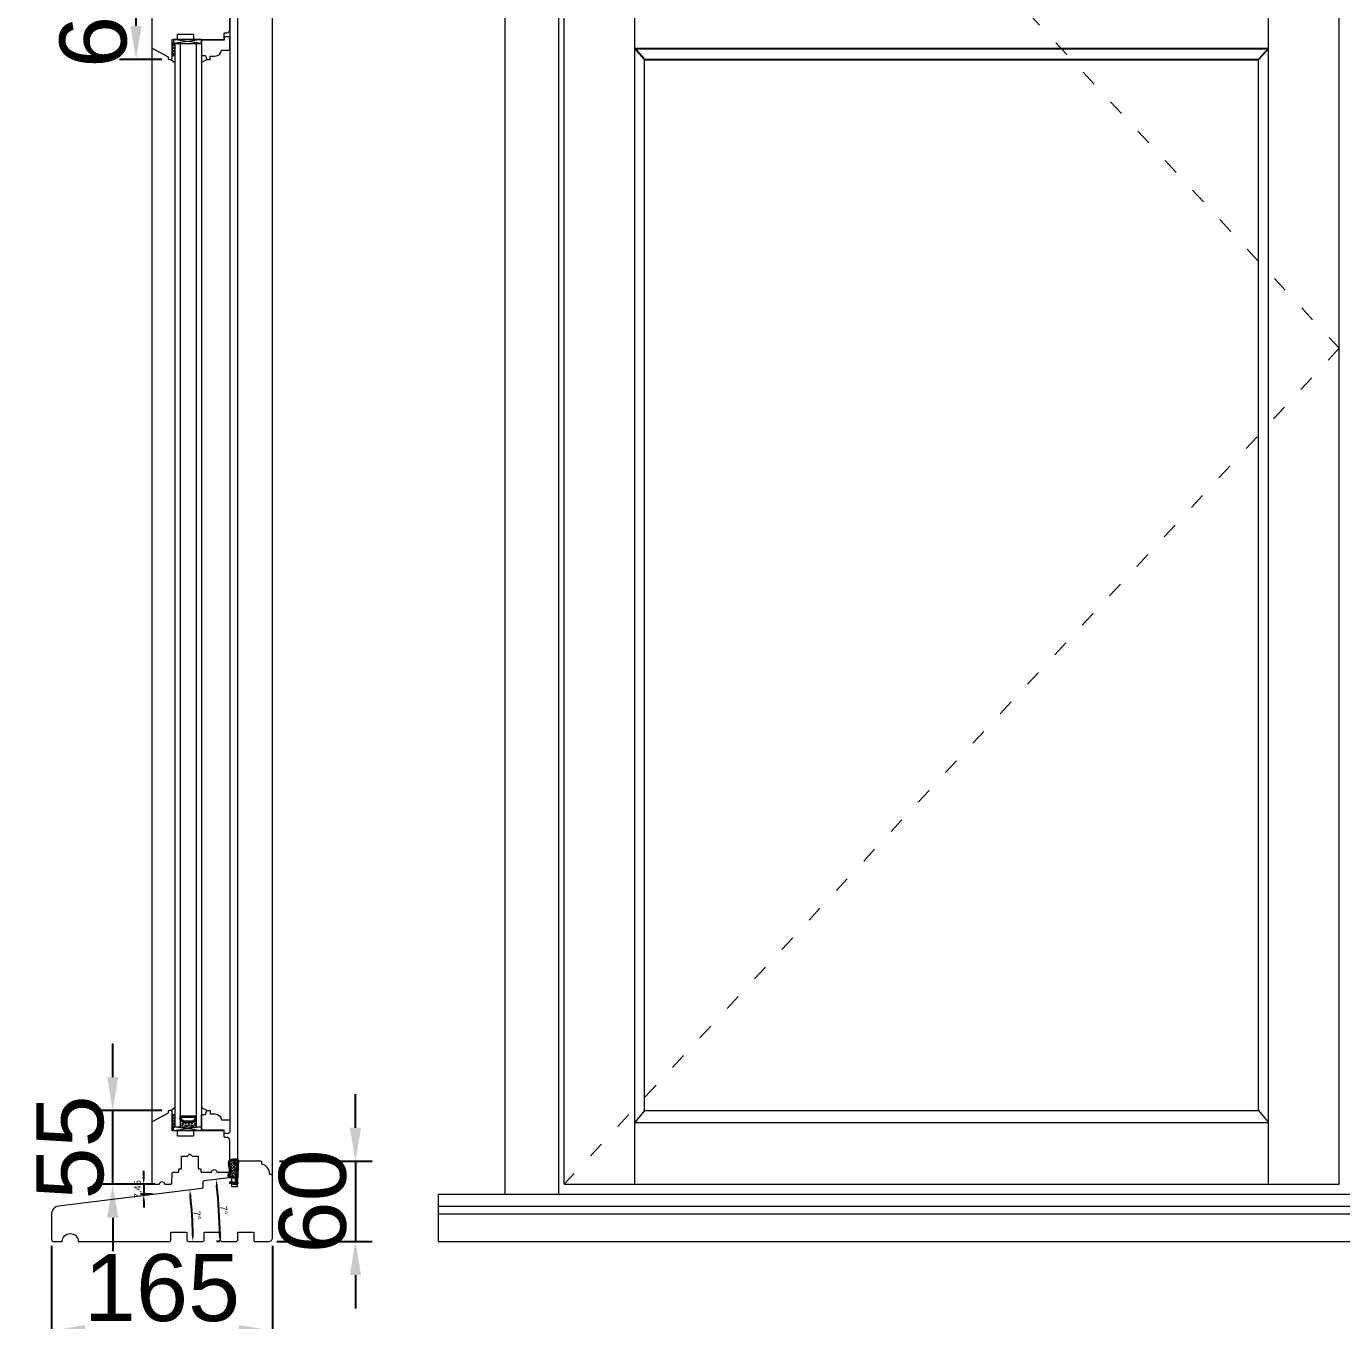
# Model space of a CAD drawing. Header units: millimetres. Extents: x 0 to 182016, y 11 to 3710.
# Drawn here: x 1919 to 2901, y 1253 to 2219 of the extents above; entities that cross this region are included whole.
import ezdxf

# ---------------------------------------------------------------- set-up
doc = ezdxf.new("R2010")
doc.units = ezdxf.units.MM
doc.linetypes.add('ACAD_ISO03W100', pattern=[30, 12, -18])
doc.layers.add('Matmenys', color=10, linetype='Continuous', lineweight=20)
doc.layers.add('Testinės profilio linijos', color=7, linetype='Continuous', lineweight=5)
doc.layers.add('Stiklo paketas', color=7, linetype='Continuous')
doc.styles.get("Standard").update_dxf_attribs({"font": 'arial.ttf'})
doc.dimstyles.new('2', dxfattribs={"dimscale": 2, "dimtxt": 2.5, "dimasz": 2.5, "dimexe": 1.25, "dimexo": 0.625, "dimtad": 1, "dimtxsty": 'Standard', "dimcen": 2.5, "dimadec": 0, "dimazin": 0, "dimtfac": 1, "dimtmove": 0, "dimatfit": 3, "dimfxl": 1, "dimarcsym": 0})
doc.dimstyles.new('Padidinti matmenys', dxfattribs={"dimscale": 10, "dimtxt": 5, "dimasz": 2.5, "dimexe": 1.25, "dimexo": 0.625, "dimtad": 1, "dimdec": 1, "dimtxsty": 'Standard', "dimcen": 2.5, "dimadec": 0, "dimazin": 0, "dimtfac": 1, "dimtdec": 1, "dimtmove": 0, "dimatfit": 3, "dimfxl": 1, "dimarcsym": 0})

# ---------------------------------------------------------------- blocks, each defined once
blk = doc.blocks.new('*D1332')
at = {"color": 0, "lineweight": -2, "transparency": 16777216}
for p, q in [((2165.1, 1397.16), (2165.1, 1422.16)), ((2108.49, 1372.16), (2177.6, 1372.16)), ((2165.1, 1372.16), (2165.1, 1312.16)), ((2106.49, 1312.16), (2177.6, 1312.16)), ((2165.1, 1287.16), (2165.1, 1262.16))]:
    blk.add_line(p, q, dxfattribs=at)
at = {"color": 0, "transparency": 16777216}
for points in [[(2160.94, 1397.16), (2169.27, 1397.16), (2165.1, 1372.16)], [(2160.94, 1287.16), (2169.27, 1287.16), (2165.1, 1312.16)]]:
    blk.add_solid(points, dxfattribs=at)
at = {"layer": 'Defpoints', "color": 0, "transparency": 16777216}
for p in [(2102.24, 1372.16), (2100.24, 1312.16), (2165.1, 1312.16)]:
    blk.add_point(p, dxfattribs=at)
at = {"color": 0, "lineweight": 5, "transparency": 16777216, "insert": (2133.33, 1342.16), "char_height": 50, "attachment_point": 5, "rotation": 90}
blk.add_mtext('60', dxfattribs=at)
blk = doc.blocks.new('*D1333')
at = {"color": 0, "lineweight": -2, "transparency": 16777216}
for p, q in [((1938.24, 1308.91), (1938.24, 1233.2)), ((2103.24, 1308.91), (2103.24, 1233.2)), ((2078.24, 1245.7), (1963.24, 1245.7))]:
    blk.add_line(p, q, dxfattribs=at)
at = {"color": 0, "transparency": 16777216}
for points in [[(1963.24, 1249.86), (1963.24, 1241.53), (1938.24, 1245.7)], [(2078.24, 1249.86), (2078.24, 1241.53), (2103.24, 1245.7)]]:
    blk.add_solid(points, dxfattribs=at)
at = {"layer": 'Defpoints', "color": 0, "transparency": 16777216}
for p in [(1938.24, 1315.16), (2103.24, 1315.16), (1938.24, 1245.7)]:
    blk.add_point(p, dxfattribs=at)
at = {"color": 0, "lineweight": 5, "transparency": 16777216, "insert": (2020.74, 1277.47), "char_height": 50, "attachment_point": 5}
blk.add_mtext('165', dxfattribs=at)
blk = doc.blocks.new('*D1334')
at = {"layer": 'Defpoints', "color": 0, "transparency": 16777216}
for p in [(2007.06, 1347.51), (2014.99, 1347.51), (2016.67, 1354.96)]:
    blk.add_point(p, dxfattribs=at)
at = {"layer": 'Matmenys', "color": 0, "lineweight": -2, "transparency": 16777216}
for p, q in [((2007.06, 1359.96), (2007.06, 1364.96)), ((2015.42, 1354.96), (2004.56, 1354.96)), ((2013.74, 1347.51), (2004.56, 1347.51)), ((2007.06, 1354.96), (2007.06, 1347.51)), ((2007.06, 1342.51), (2007.06, 1337.51))]:
    blk.add_line(p, q, dxfattribs=at)
at = {"layer": 'Matmenys', "color": 0, "transparency": 16777216}
for points in [[(2006.23, 1359.96), (2007.9, 1359.96), (2007.06, 1354.96)], [(2006.23, 1342.51), (2007.9, 1342.51), (2007.06, 1347.51)]]:
    blk.add_solid(points, dxfattribs=at)
at = {"layer": 'Matmenys', "color": 0, "lineweight": 5, "transparency": 16777216, "insert": (2002.82, 1351.24), "char_height": 5, "attachment_point": 5, "rotation": 90}
blk.add_mtext('7,45', dxfattribs=at)
blk = doc.blocks.new('*D1335')
at = {"layer": 'Defpoints', "color": 0, "transparency": 16777216}
for p in [(2014.99, 1347.51), (2050.37, 1351.85), (2043.48, 1325.19), (2040.24, 1312.36), (2051.24, 1312.36)]:
    blk.add_point(p, dxfattribs=at)
at = {"layer": 'Matmenys', "color": 0, "lineweight": -2, "transparency": 16777216}
blk.add_arc((1728.72, 1312.36), 315.03, 0.90939, 6.09061, dxfattribs=at)
at = {"layer": 'Matmenys', "color": 0, "transparency": 16777216}
for points in [[(2041.14, 1345.69), (2042.8, 1345.88), (2041.4, 1350.75)], [(2044.54, 1317.37), (2042.87, 1317.36), (2043.75, 1312.36)]]:
    blk.add_solid(points, dxfattribs=at)
at = {"layer": 'Matmenys', "color": 0, "lineweight": 5, "transparency": 16777216, "insert": (2046.9, 1331.82), "char_height": 5, "attachment_point": 5, "rotation": 273.5}
blk.add_mtext('7°', dxfattribs=at)
blk = doc.blocks.new('*D1336')
at = {"layer": 'Defpoints', "color": 0, "transparency": 16777216}
for p in [(2052.15, 1357.43), (2072.71, 1359.96), (2063.61, 1327.79), (2065.24, 1312.36), (2076.24, 1312.36)]:
    blk.add_point(p, dxfattribs=at)
at = {"layer": 'Matmenys', "color": 0, "lineweight": -2, "transparency": 16777216}
blk.add_line((2063.99, 1312.36), (2061.42, 1312.36), dxfattribs=at)
blk.add_arc((1685.07, 1312.36), 378.85, 0.75619, 6.24381, dxfattribs=at)
at = {"layer": 'Matmenys', "color": 0, "transparency": 16777216}
for points in [[(2060.85, 1353.47), (2062.5, 1353.66), (2061.1, 1358.53)], [(2064.72, 1317.37), (2063.05, 1317.36), (2063.92, 1312.36)]]:
    blk.add_solid(points, dxfattribs=at)
at = {"layer": 'Matmenys', "color": 0, "lineweight": 5, "transparency": 16777216, "insert": (2066.96, 1335.72), "char_height": 5, "attachment_point": 5, "rotation": 273.5}
blk.add_mtext('7°', dxfattribs=at)
blk = doc.blocks.new('*D1982')
at = {"color": 0, "lineweight": -2, "transparency": 16777216}
for p, q in [((1983.9, 1434.96), (1983.9, 1459.96)), ((2020.49, 1409.96), (1971.4, 1409.96)), ((1983.9, 1354.96), (1983.9, 1409.96)), ((2007.99, 1354.96), (1971.4, 1354.96)), ((1983.9, 1329.96), (1983.9, 1304.96))]:
    blk.add_line(p, q, dxfattribs=at)
at = {"color": 0, "transparency": 16777216}
for points in [[(1979.73, 1434.96), (1988.06, 1434.96), (1983.9, 1409.96)], [(1979.73, 1329.96), (1988.06, 1329.96), (1983.9, 1354.96)]]:
    blk.add_solid(points, dxfattribs=at)
at = {"layer": 'Defpoints', "color": 0, "transparency": 16777216}
for p in [(1983.9, 1409.96), (2026.74, 1409.96), (2014.24, 1354.96)]:
    blk.add_point(p, dxfattribs=at)
at = {"color": 0, "lineweight": 5, "transparency": 16777216, "insert": (1952.22, 1382.46), "char_height": 50, "attachment_point": 5, "rotation": 90}
blk.add_mtext('55', dxfattribs=at)
blk = doc.blocks.new('*D2002')
at = {"color": 0, "lineweight": -2, "ltscale": 0.1, "transparency": 16777216}
for p, q in [((2020.49, 2259.67), (1988.86, 2259.67)), ((2001.36, 2219.67), (2001.36, 2234.67)), ((2020.49, 2194.67), (1988.86, 2194.67))]:
    blk.add_line(p, q, dxfattribs=at)
at = {"color": 0, "ltscale": 0.1, "transparency": 16777216}
for points in [[(1997.19, 2234.67), (2005.53, 2234.67), (2001.36, 2259.67)], [(1997.19, 2219.67), (2005.53, 2219.67), (2001.36, 2194.67)]]:
    blk.add_solid(points, dxfattribs=at)
at = {"layer": 'Defpoints', "color": 0, "ltscale": 0.1, "transparency": 16777216}
for p in [(2001.36, 2259.67), (2026.74, 2259.67), (2026.74, 2194.67)]:
    blk.add_point(p, dxfattribs=at)
at = {"color": 0, "ltscale": 0.1, "transparency": 16777216, "insert": (1969.58, 2227.17), "char_height": 50, "attachment_point": 5, "rotation": 90}
blk.add_mtext('65', dxfattribs=at)

msp = doc.modelspace()

# ---------------------------------------------------------------- hatches: boundary and pattern name
at = {"lineweight": 0, "ltscale": 0.5}
h = msp.add_hatch(dxfattribs=at)
h.set_pattern_fill('ANSI37', color=256, scale=0.5, style=0)
h.set_pattern_definition([(45, (2028.236, 1310.8163), (-1.122532, 1.122532), []), (135, (2028.236, 1310.8163), (-1.122532, -1.122532), [])])
h.paths.add_polyline_path([(2030.2360073, 2197.6690019), (2030.2360073, 2206.6690019), (2028.2360073, 2206.6690019), (2028.2360073, 2197.6690019)])
h = msp.add_hatch(dxfattribs=at)
h.set_pattern_fill('ANSI37', color=256, scale=0.5, style=0)
h.set_pattern_definition([(45, (2028.236, 1804.9619), (-1.122532, 1.122532), []), (135, (2028.236, 1804.9619), (-1.122532, -1.122532), [])])
h.paths.add_polyline_path([(2030.2360069, 1406.9617728), (2030.2360069, 1397.9617728), (2028.2360069, 1397.9617728), (2028.2360069, 1406.9617728)])
at = {"lineweight": 0}
h = msp.add_hatch(dxfattribs=at)
h.set_pattern_fill('JIS_WOOD', color=256, style=0)
h.set_pattern_definition([(315, (-10873.173, 20148.7329), (-0.5, -0.5), [])])
h.paths.add_polyline_path([(2044.2352978, 1400.9617728), (2036.2352978, 1400.9617728), (2034.2352978, 1402.9617728), (2034.2352978, 1405.9617728), (2046.2718804, 1405.9795063), (2046.2352978, 1402.9617728)])
h.paths.add_polyline_path([(2036.6495114, 1401.9617728), (2043.8210843, 1401.9617728), (2045.2352978, 1403.3759864), (2045.2352978, 1404.9617728), (2035.2352978, 1404.9617728), (2035.2352978, 1403.3759864)], flags=16)
h = msp.add_hatch(dxfattribs=at)
h.set_pattern_fill('HEX', color=256, scale=0.25, style=0)
h.set_pattern_definition([(360, (-10873.173, 20148.7329), (-7e-16, -1.374815), [0.79375, -1.5875]), (240, (-10873.173, 20148.7329), (-1.190624716, 0.6874075), [0.79375, -1.5875]), (300, (-10872.3792, 20148.7329), (-1.190624716, -0.6874075), [0.79375, -1.5875])])
h.paths.add_polyline_path([(2034.2352978, 1397.9617728), (2034.2352978, 1402.9617728), (2036.2352978, 1400.9617728), (2044.2352978, 1400.9617728), (2046.2352978, 1402.9617728), (2046.2360069, 1397.9617728)])
at = {"layer": 'Matmenys'}
h = msp.add_hatch(dxfattribs=at)
h.set_pattern_fill('ANSI37', color=252, scale=0.5, angle=-183.5893456117, style=0)
h.set_pattern_definition([(221.4106544, (-270116.7646, 4937.1764), (1.0500540025, -1.190606082), []), (311.4106544, (-270116.7646, 4937.1764), (1.190606082, 1.0500540025), [])])
edge = h.paths.add_edge_path()
edge.add_arc((2076.5415832, 1370.2250745), 0.1, -3.5893456117, 86.4106543883)
edge.add_line((2076.5478437, 1370.3248783), (2075.000158, 1370.4219615))
edge.add_arc((2075.0158092, 1370.6714711), 0.25, 86.4106543883, 266.4106543883, ccw=False)
edge.add_line((2075.0314604, 1370.9209807), (2077.0781654, 1370.792595))
edge.add_arc((2077.0719049, 1370.6927912), 0.1, -3.589345619, 86.4106543883, ccw=False)
edge.add_line((2077.1717087, 1370.6865307), (2077.2473517, 1370.6817858))
edge.add_line((2077.2473517, 1370.6817858), (2077.3716661, 1372.6635867))
edge.add_spline(control_points=[(2077.3716661, 1372.6635867), (2077.3598637, 1372.7427452), (2077.3486882, 1372.8127368), (2077.3268943, 1372.8964876), (2077.3175085, 1372.9200519), (2077.3048136, 1372.943935), (2077.2985643, 1372.9519946), (2077.2729755, 1372.9764824), (2077.2437385, 1372.9953753), (2077.1394187, 1373.0290786), (2077.0664865, 1373.0422005), (2076.8135035, 1373.0619027), (2076.5996693, 1373.0514044), (2076.1571909, 1373.0320762), (2075.937862, 1373.0276009), (2075.5179711, 1373.0265247), (2075.314885, 1373.0295567), (2074.7246777, 1373.0422671), (2074.3566275, 1373.0554435), (2073.6034461, 1373.0551818), (2073.2266963, 1373.0366855), (2072.6335918, 1372.9334992), (2072.4060208, 1372.8736051), (2072.0089197, 1372.7205695), (2071.837132, 1372.6378201), (2071.4959643, 1372.4338199), (2071.3297616, 1372.3137051), (2071.0386018, 1372.04626), (2070.9150218, 1371.8985864), (2070.7553031, 1371.6174018), (2070.7077492, 1371.4821056), (2070.6481442, 1371.1808067), (2070.6374409, 1371.0172067), (2070.6511848, 1370.4326099), (2070.745939, 1369.9686944), (2070.9176813, 1369.0761982), (2071.0013758, 1368.649118), (2071.2125622, 1367.5707694), (2071.3462962, 1366.9127188), (2071.4712222, 1365.9196169), (2071.5017161, 1365.6160157), (2071.5260515, 1364.9939721), (2071.5185108, 1364.6780681), (2071.4336265, 1364.1288598), (2071.3722878, 1363.8927764), (2071.1998275, 1363.492125), (2071.104979, 1363.3334925), (2070.9207106, 1363.0348337), (2070.8308531, 1362.8933765), (2070.67477, 1362.5915936), (2070.6047999, 1362.4265409), (2070.4850687, 1362.0614191), (2070.4420662, 1361.860469), (2070.4181675, 1361.5210524), (2070.4313733, 1361.3790669), (2070.4914125, 1361.1838463), (2070.5281527, 1361.1185185), (2070.6367018, 1360.9917951), (2070.708768, 1360.9326173), (2070.9728555, 1360.7755397), (2071.2139638, 1360.69404), (2071.7643748, 1360.5774227), (2072.0725699, 1360.5408912), (2072.6687877, 1360.4876197), (2072.9563387, 1360.4683973), (2073.4868285, 1360.4250378), (2073.735087, 1360.4029016), (2074.1398893, 1360.3666873), (2074.2972927, 1360.3526009), (2074.621225, 1360.3244788), (2074.7995423, 1360.3094427), (2075.1024093, 1360.2411577), (2075.2202313, 1360.2055227), (2075.4327101, 1360.109926), (2075.5266249, 1360.056779), (2075.6718187, 1359.9381383), (2075.7268368, 1359.8825161), (2075.8159287, 1359.7587488), (2075.8488081, 1359.6951218), (2075.8969763, 1359.5762577), (2075.9138576, 1359.5191807), (2075.9398015, 1359.4186003), (2075.9495191, 1359.3742047), (2075.958555, 1359.3332084)], knot_values=[0, 0, 0, 0, 0.2245066002, 0.2245066002, 0.377043448, 0.377043448, 0.5295802957, 0.5295802957, 0.8082977366, 0.8082977366, 1.0870151774, 1.0870151774, 1.6244414062, 1.6244414062, 2.161867635, 2.161867635, 2.6992938638, 2.6992938638, 3.7741463214, 3.7741463214, 5.0334406395, 5.0334406395, 5.8656302806, 5.8656302806, 6.5060139406, 6.5060139406, 7.1463976006, 7.1463976006, 7.7996240151, 7.7996240151, 8.3563201169, 8.3563201169, 8.9130162187, 8.9130162187, 10.239934143, 10.239934143, 11.5668520673, 11.5668520673, 13.5970761059, 13.5970761059, 14.4582175179, 14.4582175179, 15.3193589298, 15.3193589298, 15.9856015553, 15.9856015553, 16.5061017172, 16.5061017172, 17.0266018791, 17.0266018791, 17.547102041, 17.547102041, 18.1672448488, 18.1672448488, 18.7176261004, 18.7176261004, 19.1465766047, 19.1465766047, 19.5755271091, 19.5755271091, 20.3898249977, 20.3898249977, 21.2041228863, 21.2041228863, 21.9655448497, 21.9655448497, 22.7269668131, 22.7269668131, 23.2229068178, 23.2229068178, 23.7188468224, 23.7188468224, 24.0184411081, 24.0184411081, 24.2549295987, 24.2549295987, 24.4119994701, 24.4119994701, 24.5501072405, 24.5501072405, 24.6882150108, 24.6882150108, 24.8099116426, 24.8099116426, 24.8099116426, 24.8099116426], degree=3, periodic=0)
edge.add_line((2075.958555, 1359.3332084), (2076.641387, 1370.218814))

# ---------------------------------------------------------------- linework, layer by layer
at = {"lineweight": 5}
for p, q in [((2276.9296579, 1347.5116013), (2276.9296579, 2647.192222)), ((2316.9296579, 1347.5116013), (2316.9296579, 2607.1922216)), ((2320.9296579, 1354.9617728), (2320.9296579, 2603.1922216)), ((2373.612564, 1354.9617728), (2373.612564, 2603.1922216)), ((2846.7356494, 1354.9617728), (2846.7356494, 2603.1922216)), ((2899.418555, 1354.9617728), (2899.418555, 2603.1922216)), ((2380.9296583, 1409.9617728), (2380.9296583, 2194.6690019)), ((2839.418555, 1409.9617728), (2839.418555, 2194.6690019)), ((2380.9296583, 1409.9617728), (2373.612564, 1400.980399)), ((2380.9296583, 1409.9617728), (2839.418555, 1409.9617728)), ((2839.418555, 1409.9617728), (2846.7356494, 1400.980399)), ((2373.612564, 1400.980399), (2846.7356494, 1400.980399)), ((2226.9296579, 1347.5116013), (3606.9074518, 1347.5116013)), ((2226.9296579, 1347.5116013), (2226.9296579, 1312.1617728)), ((2320.9296579, 1354.9617728), (2899.418555, 1354.9617728)), ((2226.9296579, 1338.734043), (3606.9074518, 1338.734043)), ((2226.9296579, 1332.7787661), (3606.9074518, 1332.7787661)), ((2226.9296579, 1312.1617728), (3606.9074518, 1312.1617728))]:
    msp.add_line(p, q, dxfattribs=at)
at = {"linetype": 'ACAD_ISO03W100', "lineweight": 5}
for p, q in [((2320.9296579, 2603.1922216), (2899.418555, 1979.0769972)), ((2899.418555, 1979.0769972), (2320.9296579, 1354.9617728))]:
    msp.add_line(p, q, dxfattribs=at)
at = {"lineweight": 9}
for p, q in [((2071.2360069, 2555.1922216), (2071.2360069, 1402.9617728)), ((2030.2360069, 2206.6690019), (2030.2360069, 1397.9618579)), ((2034.2360069, 2206.6690019), (2034.2360069, 1397.9618579)), ((2046.2360069, 2206.6690019), (2046.2360069, 1397.9618579)), ((2050.2360069, 2206.6690019), (2050.2360069, 1397.9618579))]:
    msp.add_line(p, q, dxfattribs=at)
at = {"lineweight": 0}
for p, q in [((2050.2352983, 2206.6690019), (2029.2352983, 2209.6690019)), ((2050.2352983, 2209.6690019), (2029.2352983, 2206.6690019)), ((2028.2360073, 2206.6690019), (2031.2360073, 2206.6690019)), ((2027.2360073, 2194.6690019), (2030.2360073, 2192.3823368)), ((2028.2360073, 2197.6690019), (2030.2360073, 2197.6690019)), ((2054.2360073, 2194.6690019), (2050.2360073, 2192.3823368)), ((2027.2360069, 1409.9617728), (2030.2360069, 1412.2484379)), ((2028.2360069, 1406.9617728), (2030.2360069, 1406.9617728)), ((2054.2360069, 1409.9617728), (2050.2360069, 1412.2484379)), ((2028.2360069, 1397.9617728), (2031.2360069, 1397.9617728)), ((2050.2352978, 1397.9617728), (2029.2352978, 1394.9617728)), ((2050.2352978, 1394.9617728), (2029.2352978, 1397.9617728))]:
    msp.add_line(p, q, dxfattribs=at)
at = {"ltscale": 0.1}
for p, q in [((2373.612564, 2202.7674281), (2846.7356494, 2202.7674281)), ((2380.9296583, 2194.6690019), (2839.418555, 2194.6690019))]:
    msp.add_line(p, q, dxfattribs=at)
for p, q in [((2076.5478437, 1370.3248783), (2075.000158, 1370.4219615)), ((2077.0781654, 1370.792595), (2075.0314604, 1370.9209807)), ((2075.7108949, 1355.3850489), (2076.641387, 1370.218814)), ((2076.2145886, 1355.4282668), (2077.1717087, 1370.6865307)), ((2077.1717087, 1370.6865307), (2077.2473517, 1370.6817858)), ((2071.3320978, 1355.863033), (2071.5527527, 1356.8383849)), ((2075.6791883, 1354.8795864), (2071.3320978, 1355.863033)), ((2074.7727592, 1356.1099197), (2071.5527527, 1356.8383849)), ((2074.6624318, 1355.6222437), (2074.7727592, 1356.1099197)), ((2075.7108949, 1355.3850489), (2074.6624318, 1355.6222437)), ((2077.2354332, 1355.7313394), (2076.1689685, 1354.7009981)), ((2077.2823312, 1356.47898), (2076.2145886, 1355.4282668)), ((2077.2354332, 1355.7313394), (2077.2823312, 1356.47898)), ((2075.6699494, 1354.7323005), (2075.6791883, 1354.8795864)), ((2076.1689685, 1354.7009981), (2075.6699494, 1354.7323005))]:
    msp.add_line(p, q)
at = {"color": 1}
for p, q in [((2077.3716661, 1372.6635867), (2076.4160088, 1357.4286419)), ((2077.6683861, 1372.7078269), (2076.7070914, 1357.3830115)), ((2075.6655868, 1359.2686356), (2075.5551573, 1357.5081843))]:
    msp.add_line(p, q, dxfattribs=at)
at = {"lineweight": 0}
for points in [[(2050.2352983, 2209.6690019), (2029.2352983, 2209.6690019), (2029.2352983, 2206.6690019), (2050.2352983, 2206.6690019)], [(2044.2352978, 1400.9617728), (2036.2352978, 1400.9617728), (2034.2352978, 1402.9617728), (2034.2352978, 1405.9617728), (2046.2352978, 1405.9617728), (2046.2352978, 1402.9617728)], [(2043.8210843, 1401.9617728), (2036.6495114, 1401.9617728), (2035.2352978, 1403.3759864), (2035.2352978, 1404.9617728), (2045.2352978, 1404.9617728), (2045.2352978, 1403.3759864)], [(2050.2352978, 1394.9617728), (2029.2352978, 1394.9617728), (2029.2352978, 1397.9617728), (2050.2352978, 1397.9617728)]]:
    msp.add_lwpolyline(points, close=True, dxfattribs=at)
for points in [[(2065.2360073, 2201.6690019), (2071.2360073, 2201.6690019), (2071.2360073, 2210.6690019, 0.4142135624), (2070.2360073, 2211.6690019), (2067.2360073, 2211.6690019), (2067.2360073, 2209.1690019), (2050.2360073, 2209.1690019), (2050.2360073, 2197.6690019), (2053.2360073, 2197.6690019), (2054.2360073, 2194.6690019), (2056.7360073, 2194.6690019), (2056.7360073, 2197.1690019), (2060.2610702, 2197.1690019, 0.3851703882), (2065.2360073, 2201.6690019)], [(2065.2360069, 1402.9617728), (2071.2360069, 1402.9617728), (2071.2360069, 1393.9617728, -0.4142135624), (2070.2360069, 1392.9617728), (2067.2360069, 1392.9617728), (2067.2360069, 1395.4617728), (2050.2360069, 1395.4617728), (2050.2360069, 1406.9617728), (2053.2360069, 1406.9617728), (2054.2360069, 1409.9617728), (2056.7360069, 1409.9617728), (2056.7360069, 1407.4617728), (2060.2610697, 1407.4617728, -0.3851703882), (2065.2360069, 1402.9617728)]]:
    msp.add_lwpolyline(points, format="xyb", dxfattribs=at)
at = {"ltscale": 0.1}
for points in [[(2380.9296583, 2194.6690019), (2373.612564, 2202.7674281)], [(2846.7356494, 2202.7674281), (2839.418555, 2194.6690019)]]:
    msp.add_lwpolyline(points, dxfattribs=at)
at = {"lineweight": 5}
for points in [[(2028.1661158, 1355.9530463), (2028.2273562, 1362.9704994, -0.4116598905), (2029.2273181, 1363.9617728), (2032.7658435, 1363.9617728, 0.4040361542), (2033.265556, 1364.4443231), (2033.3258963, 1366.1722427, -0.4040262258), (2033.6257135, 1366.4617728), (2034.6788352, 1366.4617728, 0.4091108014), (2035.178759, 1366.9530466), (2035.3308618, 1375.6670086, -0.4091108014), (2035.6308161, 1375.9617728), (2039.6546361, 1375.9617728, 0.1989123674), (2040.0081894, 1376.1082194), (2041.2738749, 1377.3739049, -0.4142135624), (2041.6981389, 1377.3739049), (2042.9638244, 1376.1082194, 0.1989123674), (2043.3173778, 1375.9617728), (2047.3411977, 1375.9617728, -0.4091108014), (2047.641152, 1375.6670086), (2047.7932548, 1366.9530466, 0.4091108014), (2048.2931787, 1366.4617728), (2049.3463003, 1366.4617728, -0.4040262258), (2049.6461175, 1366.1722427), (2049.7064578, 1364.4443231, 0.4040262258), (2050.2061532, 1363.9617728), (2057.2865172, 1363.9617728, 0.3563939587), (2057.7764151, 1364.3617728, -0.8164965809), (2061.6955987, 1364.3617728, 0.3563939587), (2062.1854966, 1363.9617728), (2070.2360069, 1363.9617728, 0.4142135624), (2071.2360069, 1364.9617728), (2071.2360069, 1387.9617728, 0.4142135624), (2069.2360069, 1389.9617728), (2067.5334003, 1389.9617728, -0.4116598905), (2067.2334117, 1390.2591549), (2067.1966979, 1394.4661361, 0.4116598905), (2066.696717, 1394.9617728), (2044.76657, 1394.9617728, 0.4116598905), (2044.266589, 1394.4661361), (2044.2386021, 1391.2591549, -0.4116598905), (2043.9386135, 1390.9617728), (2032.5334003, 1390.9617728, -0.4116598905), (2032.2334117, 1391.2591549), (2032.2054248, 1394.4661361, 0.4116598905), (2031.7054438, 1394.9617728), (2028.2360069, 1394.9617728), (2028.2360069, 1408.9617728, 0.4142135624), (2027.2360069, 1409.9617728), (2026.2447719, 1409.9617728, 0.4116598905), (2025.2448099, 1408.9704994), (2025.2360069, 1407.9617728), (2013.7665353, 1401.8633466, 0.2773245441), (2013.2360069, 1400.980399), (2013.2360069, 1355.9617728, 0.4142135624), (2014.2360069, 1354.9617728), (2018.2865172, 1354.9617728, 0.3563939587), (2018.7764151, 1355.3617728, -0.8164965809), (2022.6955987, 1355.3617728, 0.3563939587), (2023.1854966, 1354.9617728), (2027.1661539, 1354.9617728, 0.4116598905)], [(1958.2360091, 1312.1617728), (2026.2360091, 1312.1617728, 0.4142135624), (2027.2360091, 1313.1617728), (2027.2360091, 1318.6617728, -0.4142135624), (2027.7360091, 1319.1617728), (2038.7360091, 1319.1617728, -0.4142135624), (2039.2360091, 1318.6617728), (2039.2360091, 1313.3617728, 0.4142135624), (2040.2360091, 1312.3617728), (2051.2360091, 1312.3617728, 0.4142135624), (2052.2360091, 1313.3617728), (2052.2360091, 1318.6617728, -0.4142135624), (2052.7360091, 1319.1617728), (2063.7360091, 1319.1617728, -0.4142135624), (2064.2360091, 1318.6617728), (2064.2360091, 1313.3617728, 0.4142135624), (2065.2360091, 1312.3617728), (2076.2360091, 1312.3617728, 0.4142135624), (2077.2360091, 1313.3617728), (2077.2360091, 1318.6617728, -0.4142135624), (2077.7360091, 1319.1617728), (2088.7360091, 1319.1617728, -0.4142135624), (2089.2360091, 1318.6617728), (2089.2360091, 1313.1617728, 0.4142135624), (2090.2360091, 1312.1617728), (2100.2360091, 1312.1617728, 0.4142135624), (2103.2360091, 1315.1617728), (2103.2360073, 1361.1617728, 0.4142135624), (2102.2360073, 1362.1617728), (2101.5266806, 1362.1617728, -0.4001549105), (2101.2270296, 1362.4473074, 0.3090857966), (2095.4387463, 1370.0966181, -0.3199404334), (2095.2341165, 1370.3784413), (2095.2272043, 1371.1704994, 0.4116598904), (2094.2272424, 1372.1617728), (2078.3320405, 1372.1617728, 0.4116598905), (2077.3320786, 1371.1704994), (2077.2446576, 1361.1530463, -0.2023892741), (2076.9360069, 1360.4392157), (2076.9360069, 1353.1617728), (2072.9360069, 1353.1617728), (2072.9360069, 1359.9617728), (2072.7753463, 1359.9617728, 0.0305527633), (2072.7144116, 1359.9580459), (2052.1532645, 1357.4334545, 0.3763733489), (2051.2751719, 1356.4496349), (2051.2436599, 1352.8387159, -0.3763733489), (2050.3655673, 1351.8548963), (1943.5047931, 1338.734043, 0.3788661087), (1938.2360091, 1332.7787661), (1938.2360091, 1314.1617728, 0.4142135624), (1940.2360091, 1312.1617728), (1946.2360091, 1312.1617728, -1)]]:
    msp.add_lwpolyline(points, format="xyb", close=True, dxfattribs=at)
for centre, radius, start, end in [((2075.0158092, 1370.6714711), 0.25, 86.4106543894, 266.4106543894), ((2076.5415832, 1370.2250745), 0.1, 356.4106543908, 86.4106543894), ((2077.0719049, 1370.6927912), 0.1, 356.4106543908, 86.4106543894)]:
    msp.add_arc(centre, radius, start, end)
at = {"color": 1}
msp.add_spline([(2077.6683861, 1372.7078269), (2077.5778894, 1373.0693272), (2076.3040309, 1373.3388681), (2071.6116579, 1372.8504788), (2070.5216517, 1371.807281), (2070.5030353, 1369.6438092), (2070.8334092, 1367.9457693), (2071.1803255, 1365.7803285), (2070.9808967, 1363.7436068), (2070.5047278, 1362.915362), (2070.2244644, 1361.0608219), (2072.9366429, 1360.168376), (2074.4155186, 1360.0412085), (2075.1027864, 1359.9232371), (2075.5446718, 1359.6210314), (2075.6655868, 1359.2686356)], degree=3, dxfattribs=at)
msp.add_open_spline([(2077.3716661, 1372.6635867), (2077.3598637, 1372.7427452), (2077.3486882, 1372.8127368), (2077.3268943, 1372.8964876), (2077.3175085, 1372.9200519), (2077.3048136, 1372.943935), (2077.2985643, 1372.9519946), (2077.2729755, 1372.9764824), (2077.2437385, 1372.9953753), (2077.1394187, 1373.0290786), (2077.0664865, 1373.0422005), (2076.8135035, 1373.0619027), (2076.5996693, 1373.0514044), (2076.1571909, 1373.0320762), (2075.937862, 1373.0276009), (2075.5179711, 1373.0265247), (2075.314885, 1373.0295567), (2074.7246777, 1373.0422671), (2074.3566275, 1373.0554435), (2073.6034461, 1373.0551818), (2073.2266963, 1373.0366855), (2072.6335918, 1372.9334992), (2072.4060208, 1372.8736051), (2072.0089197, 1372.7205695), (2071.837132, 1372.6378201), (2071.4959643, 1372.4338199), (2071.3297616, 1372.3137051), (2071.0386018, 1372.04626), (2070.9150218, 1371.8985864), (2070.7553031, 1371.6174018), (2070.7077492, 1371.4821056), (2070.6481442, 1371.1808067), (2070.6374409, 1371.0172067), (2070.6511848, 1370.4326099), (2070.745939, 1369.9686944), (2070.9176813, 1369.0761982), (2071.0013758, 1368.649118), (2071.2125622, 1367.5707694), (2071.3462962, 1366.9127188), (2071.4712222, 1365.9196169), (2071.5017161, 1365.6160157), (2071.5260515, 1364.9939721), (2071.5185108, 1364.6780681), (2071.4336265, 1364.1288598), (2071.3722878, 1363.8927764), (2071.1998275, 1363.492125), (2071.104979, 1363.3334925), (2070.9207106, 1363.0348337), (2070.8308531, 1362.8933765), (2070.67477, 1362.5915936), (2070.6047999, 1362.4265409), (2070.4850687, 1362.0614191), (2070.4420662, 1361.860469), (2070.4181675, 1361.5210524), (2070.4313733, 1361.3790669), (2070.4914125, 1361.1838463), (2070.5281527, 1361.1185185), (2070.6367018, 1360.9917951), (2070.708768, 1360.9326173), (2070.9728555, 1360.7755397), (2071.2139638, 1360.69404), (2071.7643748, 1360.5774227), (2072.0725699, 1360.5408912), (2072.6687877, 1360.4876197), (2072.9563387, 1360.4683973), (2073.4868285, 1360.4250378), (2073.735087, 1360.4029016), (2074.1398893, 1360.3666873), (2074.2972927, 1360.3526009), (2074.621225, 1360.3244788), (2074.7995423, 1360.3094427), (2075.1024093, 1360.2411577), (2075.2202313, 1360.2055227), (2075.4327101, 1360.109926), (2075.5266249, 1360.056779), (2075.6718187, 1359.9381383), (2075.7268368, 1359.8825161), (2075.8159287, 1359.7587488), (2075.8488081, 1359.6951218), (2075.8969763, 1359.5762577), (2075.9138576, 1359.5191807), (2075.9398015, 1359.4186003), (2075.9495191, 1359.3742047), (2075.958555, 1359.3332084)], degree=3, knots=[0, 0, 0, 0, 0.2245066002, 0.2245066002, 0.377043448, 0.377043448, 0.5295802957, 0.5295802957, 0.8082977366, 0.8082977366, 1.0870151774, 1.0870151774, 1.6244414062, 1.6244414062, 2.161867635, 2.161867635, 2.6992938638, 2.6992938638, 3.7741463214, 3.7741463214, 5.0334406395, 5.0334406395, 5.8656302806, 5.8656302806, 6.5060139406, 6.5060139406, 7.1463976006, 7.1463976006, 7.7996240151, 7.7996240151, 8.3563201169, 8.3563201169, 8.9130162187, 8.9130162187, 10.239934143, 10.239934143, 11.5668520673, 11.5668520673, 13.5970761059, 13.5970761059, 14.4582175179, 14.4582175179, 15.3193589298, 15.3193589298, 15.9856015553, 15.9856015553, 16.5061017172, 16.5061017172, 17.0266018791, 17.0266018791, 17.547102041, 17.547102041, 18.1672448488, 18.1672448488, 18.7176261004, 18.7176261004, 19.1465766047, 19.1465766047, 19.5755271091, 19.5755271091, 20.3898249977, 20.3898249977, 21.2041228863, 21.2041228863, 21.9655448497, 21.9655448497, 22.7269668131, 22.7269668131, 23.2229068178, 23.2229068178, 23.7188468224, 23.7188468224, 24.0184411081, 24.0184411081, 24.2549295987, 24.2549295987, 24.4119994701, 24.4119994701, 24.5501072405, 24.5501072405, 24.6882150108, 24.6882150108, 24.8099116426, 24.8099116426, 24.8099116426, 24.8099116426], dxfattribs=at)
at = {"layer": 'Stiklo paketas', "lineweight": 5}
msp.add_lwpolyline([(2013.2360073, 2251.3519076), (2013.2360073, 2203.6503757, 0.2773245441), (2013.7665357, 2202.7674281), (2025.2360073, 2196.6690019), (2025.2448103, 2195.6602754, 0.4116598905), (2026.2447722, 2194.6690019), (2027.2360073, 2194.6690019, 0.4142135624), (2028.2360073, 2195.6690019), (2028.2360073, 2209.6690019), (2031.7054442, 2209.6690019, 0.4116598905), (2032.2054252, 2210.1646387), (2032.2334121, 2213.3716199, -0.4116598905), (2032.5334007, 2213.6690019), (2043.9386139, 2213.6690019, -0.4116598905), (2044.2386025, 2213.3716199), (2044.2665894, 2210.1646387, 0.4116598905), (2044.7665704, 2209.6690019), (2066.6967174, 2209.6690019, 0.4116598905), (2067.1966983, 2210.1646387), (2067.2334121, 2214.3716199, -0.4116598905), (2067.5334007, 2214.6690019), (2069.2360073, 2214.6690019, 0.4142135624), (2071.2360073, 2216.6690019), (2071.2360073, 2237.6690019, 0.4142135624)], format="xyb", dxfattribs=at)
at = {"layer": 'Testinės profilio linijos', "lineweight": 5}
for p, q in [((2077.2360069, 1361.0302358), (2077.2360069, 2598.37824)), ((2103.2360071, 1361.1611677), (2103.2360059, 2598.0601039)), ((2013.2360075, 2556.5082462), (2013.2360069, 1400.980399))]:
    msp.add_line(p, q, dxfattribs=at)

# ---------------------------------------------------------------- dimensions: what is measured, and where the dimension line sits
at = {"color": 1, "ltscale": 0.1}
dim = msp.add_linear_dim(base=(2001.3606451, 2259.6690019), p1=(2026.7403898, 2194.6690019), p2=(2026.7360073, 2259.6690019), angle=90, dimstyle='Padidinti matmenys', dxfattribs=at)
dim.commit()
dim.dimension.update_dxf_attribs({"geometry": '*D2002', "text_midpoint": (2001.3606451, 2227.1690019), "dimtype": 160})
at = {"color": 1, "lineweight": 5}
for base, p1, p2, picture, middle in [((1983.8950701, 1409.9617728), (2014.2360069, 1354.9617728), (2026.7403894, 1409.9617728), '*D1982', (1983.8950701, 1382.4617728)), ((2165.1039908, 1312.1617728), (2102.2360069, 1372.1617728), (2100.2360091, 1312.1617728), '*D1332', (2165.1039908, 1342.1617728))]:
    dim = msp.add_linear_dim(base=base, p1=p1, p2=p2, angle=90, dimstyle='Padidinti matmenys', dxfattribs=at)
    dim.commit()
    dim.dimension.update_dxf_attribs({"geometry": picture, "text_midpoint": middle, "dimtype": 160})
dim = msp.add_linear_dim(base=(1938.2360091, 1245.6961139), p1=(2103.2360091, 1315.1617728), p2=(1938.2360091, 1315.1617728), dimstyle='Padidinti matmenys', dxfattribs=at)
dim.commit()
dim.dimension.update_dxf_attribs({"geometry": '*D1333', "text_midpoint": (2020.7360091, 1277.4747633)})
at = {"layer": 'Matmenys', "lineweight": 5}
dim = msp.add_linear_dim(base=(2007.0636149, 1347.5116013), p1=(2016.6711855, 1354.9617728), p2=(2014.9922682, 1347.5116013), angle=90, dimstyle='2', dxfattribs=at)
dim.commit()
dim.dimension.update_dxf_attribs({"geometry": '*D1334', "text_midpoint": (2007.0636149, 1351.2366871), "dimtype": 160})
for base, line1, line2, picture, middle in [((2063.6066923, 1327.7858032), ((2065.2360091, 1312.3617728), (2076.2360091, 1312.3617728)), ((2072.7144116, 1359.9580459), (2052.1532645, 1357.4334545)), '*D1336', (2066.9571822, 1335.7187565)), ((2043.484144, 1325.1874334), ((2040.2360091, 1312.3617728), (2051.2360091, 1312.3617728)), ((2050.3655673, 1351.8548963), (2014.9922682, 1347.5116013)), '*D1335', (2046.900758, 1331.8225485))]:
    dim = msp.add_angular_dim_2l(base=base, line1=line1, line2=line2, dimstyle='2', dxfattribs=at)
    dim.commit()
    dim.dimension.update_dxf_attribs({"geometry": picture, "text_midpoint": middle})

doc.saveas('drawing.dxf')
